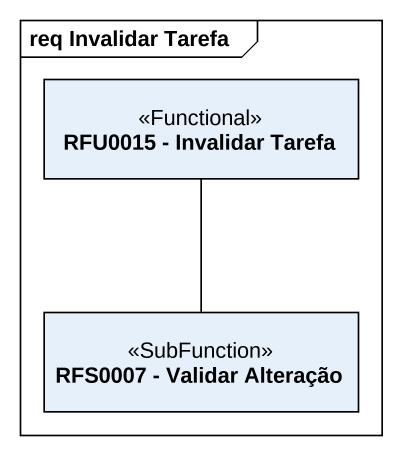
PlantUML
@startuml
mainframe req Invalidar Tarefa
hide circle
hide empty members
class "RFU0015 - Invalidar Tarefa" as RFU0015_Invalidar_Tarefa <<Functional>>
class "RFS0007 - Validar Alteração" as RFS0007_Validar_Alteração <<SubFunction>>
RFU0015_Invalidar_Tarefa -- RFS0007_Validar_Alteração
@enduml
